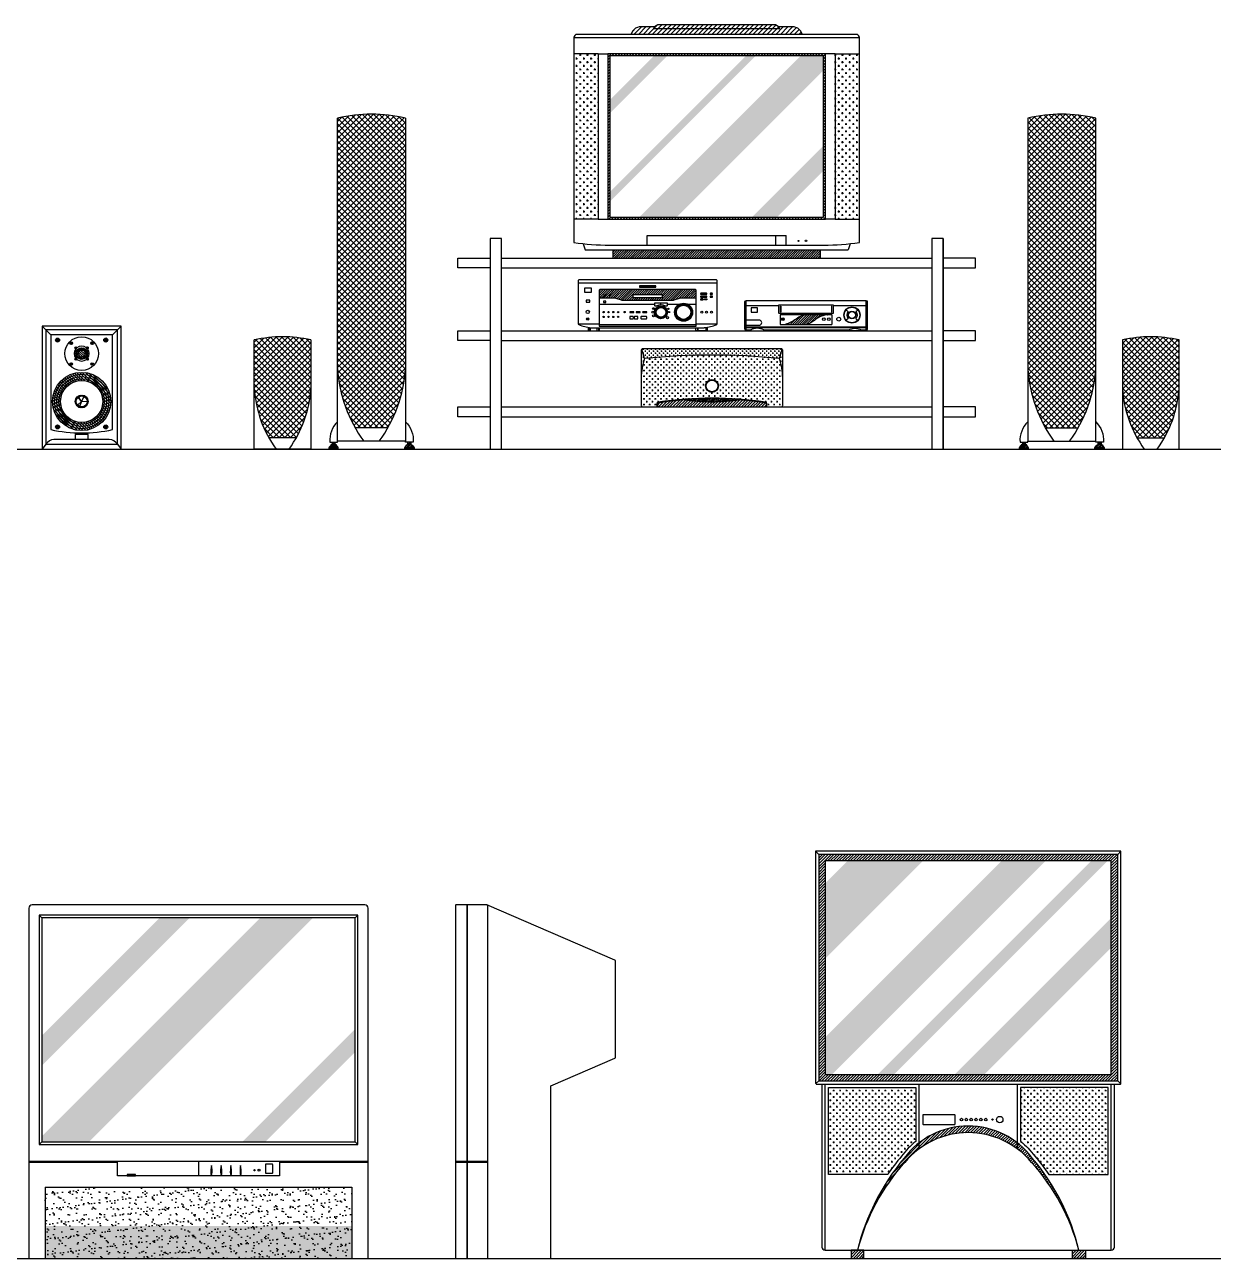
# Model space of a CAD drawing. Header units: inches. Extents: x 11.6 to 54.1, y 10.7 to 35.5.
# Drawn here: x 47.017 to 50.689, y 16.418 to 20.229 of the extents above; entities that cross this region are included whole.
import ezdxf

# ---------------------------------------------------------------- set-up
doc = ezdxf.new("R2010")
doc.units = ezdxf.units.IN
doc.header["$MEASUREMENT"] = 0
for name, color, linetype in [('02', 2, 'Continuous'), ('1', 1, 'Continuous'), ('8', 8, 'Continuous')]:
    doc.layers.add(name, color=color, linetype=linetype)
pattern_1 = [(37.5, (-10.233196, 17.598599), (-0.0005039469, 0.0154145902), [0, -0.01216, 0, -0.0136, 0, -0.013]), (7.5, (-10.233196, 17.598599), (0.014158214, 0.0225771685), [0, -0.00656, 0, -0.01096, 0, -0.0042]), (327.5, (-10.243036, 17.598599), (0.024913135, 4.52724e-05), [0, -0.004, 0, -0.0144, 0, -0.0188]), (317.5, (-10.243036, 17.598599), (0.024049013, 0.0070214045), [0, -0.002, 0, -0.00944, 0, -0.0108])]
pattern_2 = [(45, (-5.386332, 19.5965146), (-0.0044194174, 0.0044194174), [])]
pattern_3 = [(0, (-5.386332, 19.596515), (0.01, 0.01), [0.005, -0.015]), (90, (-5.383832, 19.594015), (-0.01, 0.01), [0.005, -0.015])]
pattern_4 = [(45, (-8.437069, 21.8166017), (-0.001325825215, 0.001325825215), [])]
pattern_5 = [(135, (105.956469, 23.7498102), (0.00265165043, 0.00265165043), [])]
pattern_6 = [(0, (-10.860875, 22.127038), (0.01125, 0.01125), [0.005625, -0.016875]), (90, (-10.858063, 22.124226), (-0.01125, 0.01125), [0.005625, -0.016875])]
pattern_7 = [(45, (-10.860875, 22.127038), (-0.0088388348, 0.0088388348), []), (135, (-10.860875, 22.127038), (-0.0088388348, -0.0088388348), [])]
pattern_8 = [(45, (-10.860875, 22.127038), (-0.0044194174, 0.0044194174), [])]
pattern_9 = [(45, (-10.860875, 22.1270382), (-0.00265165043, 0.00265165043), [])]
pattern_10 = [(45, (-10.860875, 22.127038), (-0.0035355339, 0.0035355339), [])]
pattern_11 = [(45, (-7.1008546, 22.1796253), (-0.00220970869, 0.00220970869), [])]

msp = doc.modelspace()

# ---------------------------------------------------------------- hatches: boundary and pattern name
at = {"layer": '8'}
h = msp.add_hatch(dxfattribs=at)
h.set_pattern_fill('ANSI31,_O', color=256, scale=0.08)
h.set_pattern_definition([(45, (-10.860875, 22.127038), (-0.0070710678, 0.0070710678), [])])
h.paths.add_polyline_path([(48.979, 20.229, 0.277313), (48.9595, 20.2173), (49.3495, 20.2173, 0.277313), (49.33, 20.229)])
h.paths.add_polyline_path([(49.4195, 20.199), (49.4135, 20.2099, 0.228268), (49.3936, 20.222), (49.3461, 20.222, -0.066055), (49.3495, 20.2173), (48.9595, 20.2173, -0.066055), (48.9629, 20.222), (48.9155, 20.222, 0.228268), (48.8956, 20.2099), (48.8895, 20.199)])
h = msp.add_hatch(dxfattribs=at)
h.set_pattern_fill('CROSS,_O', color=256, scale=0.045)
h.set_pattern_definition(pattern_6)
h.paths.add_polyline_path([(48.7885, 20.139), (48.7135, 20.139), (48.7135, 19.628), (48.7885, 19.628)])
h = msp.add_hatch(dxfattribs=at)
h.set_pattern_fill('ANSI31,_O', color=256, scale=0.05)
h.set_pattern_definition(pattern_8)
h.paths.add_polyline_path([(48.8245, 19.634), (49.4845, 19.634), (49.4845, 20.133), (48.8245, 20.133)], flags=16)
h.paths.add_polyline_path([(48.8185, 19.628), (49.4905, 19.628), (49.4905, 20.139), (48.8185, 20.139)])
h = msp.add_hatch(dxfattribs=at)
h.set_pattern_fill('AR-SAND,_O', color=256, scale=0.005)
h.set_pattern_definition([(37.5, (-0.850099, 23.401544), (-0.0003149668, 0.0096341188), [0, -0.0076, 0, -0.0085, 0, -0.008125]), (7.5, (-0.850099, 23.401544), (0.0088488835, 0.0141107303), [0, -0.0041, 0, -0.00685, 0, -0.002625]), (327.5, (-0.856249, 23.401544), (0.0155707093, 2.82953e-05), [0, -0.0025, 0, -0.009, 0, -0.01175]), (317.5, (-0.856249, 23.401544), (0.015030633, 0.004388378), [0, -0.00125, 0, -0.0059, 0, -0.00675])])
h.paths.add_polyline_path([(49.0029, 20.133), (48.9611, 20.133), (48.8245, 19.9965), (48.8245, 19.9547)])
h.paths.add_polyline_path([(49.275, 20.133), (49.2453, 20.133), (48.8245, 19.7122), (48.8245, 19.6825)])
h.paths.add_polyline_path([(49.4845, 20.088), (49.4845, 20.133), (49.4148, 20.133), (48.9158, 19.634), (49.0306, 19.634)])
h.paths.add_polyline_path([(49.4845, 19.8037), (49.4845, 19.8546), (49.2639, 19.634), (49.3148, 19.634)], flags=17)
h.paths.add_polyline_path([(49.4845, 19.7783), (49.4845, 19.8037), (49.3148, 19.634), (49.3403, 19.634)], flags=17)
h = msp.add_hatch(dxfattribs=at)
h.set_pattern_fill('CROSS,_O', color=256, scale=0.045)
h.set_pattern_definition(pattern_6)
h.paths.add_polyline_path([(49.5955, 20.139), (49.5205, 20.139), (49.5205, 19.628), (49.5955, 19.628)])
h = msp.add_hatch(dxfattribs=at)
h.set_pattern_fill('ANSI37,_O', color=256, scale=0.1)
h.set_pattern_definition(pattern_7)
h.paths.add_polyline_path([(47.9832, 19.1664, 0.112092), (48.0373, 18.984), (48.1391, 18.984, 0.112092), (48.1932, 19.1664), (48.1932, 19.9404, 0.114286), (47.9832, 19.9404)])
h = msp.add_hatch(dxfattribs=at)
h.set_pattern_fill('ANSI37,_O', color=256, scale=0.1)
h.set_pattern_definition(pattern_7)
h.paths.add_polyline_path([(50.3259, 19.9404, 0.114286), (50.1159, 19.9404), (50.1159, 19.1664, 0.112092), (50.17, 18.984), (50.2718, 18.984, 0.112092), (50.3259, 19.1664)])
h = msp.add_hatch(dxfattribs=at)
h.set_pattern_fill('ANSI31,_O', color=256, scale=0.04)
h.set_pattern_definition(pattern_10)
h.paths.add_polyline_path([(49.4755, 19.508), (49.4755, 19.533), (48.8335, 19.533), (48.8335, 19.508)])
h = msp.add_hatch(dxfattribs=at)
h.set_pattern_fill('ANSI31,_O', color=256, scale=0.04)
h.set_pattern_definition(pattern_10)
h.paths.add_polyline_path([(49.0195, 19.378, 0.095415), (49.0232, 19.3787), (49.0396, 19.3843, -0.095415), (49.0433, 19.385), (49.0914, 19.385), (49.0914, 19.408, 0.414214), (49.0884, 19.411), (48.7944, 19.411, 0.414214), (48.7914, 19.408), (48.7914, 19.385), (48.8395, 19.385, -0.095415), (48.8432, 19.3843), (48.8596, 19.3787, 0.095415), (48.8633, 19.378)])
h.paths.add_polyline_path([(48.9874, 19.3861), (48.8955, 19.3861), (48.8955, 19.3948), (48.9874, 19.3948)], flags=16)
h.paths.add_polyline_path([(48.8219, 19.3934, -1), (48.8269, 19.3934, -1)], flags=16)
h.paths.add_polyline_path([(48.8069, 19.3934, -1), (48.8119, 19.3934, -1)], flags=16)
h = msp.add_hatch(dxfattribs=at)
h.set_pattern_fill('ANSI31,_O', color=256, scale=0.03)
h.set_pattern_definition(pattern_9)
h.paths.add_polyline_path([(48.92, 19.4193), (48.9628, 19.4193), (48.9628, 19.4215), (48.92, 19.4215)])
h = msp.add_hatch(dxfattribs=at)
h.set_pattern_fill('ANSI31,_O', color=256, scale=0.025)
h.set_pattern_definition(pattern_11)
h.paths.add_polyline_path([(48.7542, 19.3202, 1), (48.7582, 19.3202, 1)])
h = msp.add_hatch(dxfattribs=at)
h.set_pattern_fill('ANSI31,_O', color=256, scale=0.025)
h.set_pattern_definition(pattern_11)
h.paths.add_polyline_path([(49.0097, 19.3414, 1), (49.0057, 19.3414, 1)])
h = msp.add_hatch(dxfattribs=at)
h.set_pattern_fill('ANSI31,_O', color=256, scale=0.04)
h.set_pattern_definition(pattern_10)
h.paths.add_polyline_path([(49.4636, 19.321, -0.146364), (49.5029, 19.333), (49.437, 19.333, 0.1544), (49.3998, 19.3195, -0.095406), (49.3665, 19.303), (49.4328, 19.303, 0.099337)])
h = msp.add_hatch(dxfattribs=at)
h.set_pattern_fill('ANSI31,_O', color=256, scale=0.03)
h.set_pattern_definition(pattern_5)
edge = h.paths.add_edge_path()
edge.add_arc((47.1182, 19.2547), 0.006, 180, 540, ccw=False)
h = msp.add_hatch(dxfattribs=at)
h.set_pattern_fill('ANSI31,_O', color=256, scale=0.015)
h.set_pattern_definition(pattern_4)
edge = h.paths.add_edge_path()
edge.add_arc((47.2248, 19.2451), 0.004, 180, 540, ccw=False)
edge = h.paths.add_edge_path()
edge.add_arc((47.1604, 19.2451), 0.004, 180, 540, ccw=False)
edge = h.paths.add_edge_path()
edge.add_arc((47.1604, 19.1807), 0.004, 180, 540, ccw=False)
h = msp.add_hatch(dxfattribs=at)
h.set_pattern_fill('ANSI31,_O', color=256, scale=0.03)
h.set_pattern_definition(pattern_5)
edge = h.paths.add_edge_path()
edge.add_arc((47.267, 19.2547), 0.006, 180, 540, ccw=False)
h = msp.add_hatch(dxfattribs=at)
h.set_pattern_fill('ANSI37,_O', color=256, scale=0.1)
h.set_pattern_definition(pattern_7)
h.paths.add_polyline_path([(47.7709, 18.953), (47.8558, 18.953, 0.112092), (47.9009, 19.105), (47.9009, 19.255, 0.114286), (47.7259, 19.255), (47.7259, 19.105, 0.112092)])
h = msp.add_hatch(dxfattribs=at)
h.set_pattern_fill('ANSI37,_O', color=256, scale=0.1)
h.set_pattern_definition(pattern_7)
h.paths.add_polyline_path([(50.5832, 19.105), (50.5832, 19.255, 0.114286), (50.4082, 19.255), (50.4082, 19.105, 0.112092), (50.4533, 18.953), (50.5381, 18.953, 0.112092)])
h = msp.add_hatch(dxfattribs=at)
h.set_pattern_fill('ANSI31,_O', color=256, scale=0.015)
h.set_pattern_definition(pattern_4)
edge = h.paths.add_edge_path()
edge.add_arc((47.2102, 19.2305), 0.003, 180, 540, ccw=False)
edge = h.paths.add_edge_path()
edge.add_arc((47.2102, 19.1953), 0.003, 180, 540, ccw=False)
edge = h.paths.add_edge_path()
edge.add_arc((47.175, 19.1953), 0.003, 180, 540, ccw=False)
edge = h.paths.add_edge_path()
edge.add_arc((47.175, 19.2305), 0.003, 180, 540, ccw=False)
h = msp.add_hatch(dxfattribs=at)
h.set_pattern_fill('ANSI31,_O', color=256, scale=0.04)
h.set_pattern_definition([(135, (105.956469, 23.74981), (0.0035355339, 0.0035355339), [])])
edge = h.paths.add_edge_path()
edge.add_arc((47.1926, 19.2129), 0.018, 180, 540, ccw=False)
h = msp.add_hatch(dxfattribs=at)
h.set_pattern_fill('CROSS,_O', color=256, scale=0.025)
h.set_pattern_definition([(0, (-10.860875, 22.127038), (0.00625, 0.00625), [0.003125, -0.009375]), (90, (-10.8593126, 22.125476), (-0.00625, 0.00625), [0.003125, -0.009375])])
h.paths.add_polyline_path([(48.9266, 19.228, 0.198912), (48.923, 19.2266), (48.9316, 19.1974, -0.052785), (49.3486, 19.1974), (49.3571, 19.2266, 0.198912), (49.3536, 19.228)])
h.paths.add_polyline_path([(49.3586, 19.1394), (49.3586, 19.223, 0.198912), (49.3571, 19.2266), (49.3486, 19.1974, -0.083636)])
h.paths.add_polyline_path([(48.9216, 19.1394, -0.083636), (48.9316, 19.1974), (48.923, 19.2266, 0.198912), (48.9216, 19.223)])
h = msp.add_hatch(dxfattribs=at)
h.set_pattern_fill('CROSS,_O', color=256, scale=0.035)
h.set_pattern_definition([(0, (-10.860875, 22.127038), (0.00875, 0.00875), [0.004375, -0.013125]), (90, (-10.858688, 22.124851), (-0.00875, 0.00875), [0.004375, -0.013125])])
h.paths.add_polyline_path([(48.9316, 19.1974, 0.083636), (48.9216, 19.1394), (48.9216, 19.053, 0.414214), (48.9266, 19.048), (48.9701, 19.048), (48.9701, 19.0577, -0.371275), (48.9743, 19.0627, -0.074533), (49.3058, 19.0627, -0.371275), (49.3101, 19.0577), (49.3101, 19.048), (49.3536, 19.048, 0.414214), (49.3586, 19.053), (49.3586, 19.1394, 0.083636), (49.3486, 19.1974, 0.052785)])
h.paths.add_polyline_path([(49.1601, 19.113, -1), (49.1201, 19.113, -1)], flags=16)
h.paths.add_polyline_path([(49.1581, 19.113, -1), (49.1221, 19.113, -1)], flags=0)
h.paths.add_polyline_path([(49.1225, 19.1081), (49.1577, 19.1081), (49.1577, 19.1178), (49.1225, 19.1178)], flags=8)
h = msp.add_hatch(dxfattribs=at)
h.set_pattern_fill('ANSI31,_O', color=256, scale=0.03)
h.set_pattern_definition(pattern_5)
edge = h.paths.add_edge_path()
edge.add_arc((47.2248, 19.1807), 0.004, 180, 540, ccw=False)
h = msp.add_hatch(dxfattribs=at)
h.set_pattern_fill('ANSI31,_O', color=256, scale=0.05)
h.set_pattern_definition([(135, (105.956469, 23.74981), (0.0044194174, 0.0044194174), [])])
edge = h.paths.add_edge_path()
edge.add_arc((47.1926, 19.065), 0.09, 180, 540, ccw=False)
edge = h.paths.add_edge_path(flags=16)
edge.add_arc((47.1926, 19.065), 0.065, 180, 540, ccw=False)
h = msp.add_hatch(dxfattribs=at)
h.set_pattern_fill('ANSI31,_O', color=256, scale=0.03)
h.set_pattern_definition(pattern_5)
edge = h.paths.add_edge_path()
edge.add_arc((47.1926, 19.065), 0.02, 180, 540, ccw=False)
edge = h.paths.add_edge_path(flags=16)
edge.add_arc((47.1926, 19.065), 0.017, 180, 540, ccw=False)
h = msp.add_hatch(dxfattribs=at)
h.set_pattern_fill('ANSI31,_O', color=256, scale=0.03)
h.set_pattern_definition(pattern_9)
h.paths.add_polyline_path([(49.2265, 19.0697, -0.01782), (49.3055, 19.0607, -0.371275), (49.3081, 19.0577), (49.3081, 19.048), (49.3101, 19.048), (49.3101, 19.0577, 0.371275), (49.3058, 19.0627, 0.074533), (48.9743, 19.0627, 0.371275), (48.9701, 19.0577), (48.9701, 19.048), (48.9721, 19.048), (48.9721, 19.0577, -0.371275), (48.9746, 19.0607, -0.01782), (49.0536, 19.0697, 0.07486)])
h = msp.add_hatch(dxfattribs=at)
h.set_pattern_fill('ANSI31,_O', color=256, scale=0.05)
h.set_pattern_definition(pattern_8)
h.paths.add_polyline_path([(49.3081, 19.048), (49.3081, 19.0577, 0.371275), (49.3055, 19.0607, 0.01782), (49.2265, 19.0697, -0.07486), (49.0536, 19.0697, 0.01782), (48.9746, 19.0607, 0.371275), (48.9721, 19.0577), (48.9721, 19.048)])
h = msp.add_hatch(dxfattribs=at)
h.set_pattern_fill('ANSI31,_O', color=256, scale=0.03)
h.set_pattern_definition(pattern_5)
edge = h.paths.add_edge_path()
edge.add_arc((47.1182, 18.9864), 0.006, 180, 540, ccw=False)
h = msp.add_hatch(dxfattribs=at)
h.set_pattern_fill('ANSI31,_O', color=256, scale=0.03)
h.set_pattern_definition(pattern_5)
edge = h.paths.add_edge_path()
edge.add_arc((47.267, 18.9864), 0.006, 180, 540, ccw=False)
h = msp.add_hatch(dxfattribs=at)
h.set_pattern_fill('ANSI31,_O', color=256, scale=0.03)
h.set_pattern_definition(pattern_9)
h.paths.add_polyline_path([(47.9856, 18.9216, 0.105499), (47.976, 18.9336), (47.976, 18.9396), (47.9664, 18.9396), (47.9664, 18.9336, 0.105499), (47.9568, 18.9216)])
h.paths.add_polyline_path([(47.9856, 18.918), (47.9856, 18.9216), (47.9568, 18.9216), (47.9568, 18.918)])
h = msp.add_hatch(dxfattribs=at)
h.set_pattern_fill('ANSI31,_O', color=256, scale=0.03)
h.set_pattern_definition(pattern_9)
h.paths.add_polyline_path([(48.2196, 18.9216, 0.105499), (48.21, 18.9336), (48.21, 18.9396), (48.2004, 18.9396), (48.2004, 18.9336, 0.105499), (48.1908, 18.9216)])
h.paths.add_polyline_path([(48.1908, 18.9216), (48.1908, 18.918), (48.2196, 18.918), (48.2196, 18.9216)])
h = msp.add_hatch(dxfattribs=at)
h.set_pattern_fill('ANSI31,_O', color=256, scale=0.03)
h.set_pattern_definition(pattern_9)
h.paths.add_polyline_path([(50.1183, 18.9216, 0.105499), (50.1087, 18.9336), (50.1087, 18.9396), (50.0991, 18.9396), (50.0991, 18.9336, 0.105499), (50.0895, 18.9216)])
h.paths.add_polyline_path([(50.0895, 18.9216), (50.0895, 18.918), (50.1183, 18.918), (50.1183, 18.9216)])
h = msp.add_hatch(dxfattribs=at)
h.set_pattern_fill('ANSI31,_O', color=256, scale=0.03)
h.set_pattern_definition(pattern_9)
h.paths.add_polyline_path([(50.3523, 18.9216, 0.105499), (50.3427, 18.9336), (50.3427, 18.9396), (50.3331, 18.9396), (50.3331, 18.9336, 0.105499), (50.3235, 18.9216)])
h.paths.add_polyline_path([(50.3523, 18.918), (50.3523, 18.9216), (50.3235, 18.9216), (50.3235, 18.918)])
h = msp.add_hatch(dxfattribs=at)
h.set_pattern_fill('ANSI31,_O', color=256, scale=0.05)
h.set_pattern_definition(pattern_2)
h.paths.add_polyline_path([(49.4698, 16.966), (50.3938, 16.966), (50.3938, 17.666), (49.4698, 17.666)])
h.paths.add_polyline_path([(49.4898, 16.986), (50.3738, 16.986), (50.3738, 17.646), (49.4898, 17.646)], flags=16)
h = msp.add_hatch(dxfattribs=at)
h.set_pattern_fill('AR-SAND,_O', color=256, scale=0.008)
h.set_pattern_definition([(37.5, (-5.386332, 19.596515), (-0.000503947, 0.0154145902), [0, -0.01216, 0, -0.0136, 0, -0.013]), (7.5, (-5.386332, 19.596515), (0.014158214, 0.0225771685), [0, -0.00656, 0, -0.01096, 0, -0.0042]), (327.5, (-5.396172, 19.596515), (0.024913135, 4.52724e-05), [0, -0.004, 0, -0.0144, 0, -0.0188]), (317.5, (-5.396172, 19.596515), (0.024049013, 0.0070214045), [0, -0.002, 0, -0.00944, 0, -0.0108])])
h.paths.add_polyline_path([(49.7918, 17.646), (49.5598, 17.646), (49.4898, 17.576), (49.4898, 17.344)])
h.paths.add_polyline_path([(50.1708, 17.646), (50.0351, 17.646), (49.4898, 17.1006), (49.4898, 16.986), (49.5108, 16.986)])
h.paths.add_polyline_path([(50.3631, 17.646), (50.3122, 17.646), (49.6522, 16.986), (49.7031, 16.986)])
h.paths.add_polyline_path([(50.3738, 17.3776), (50.3738, 17.47), (49.8898, 16.986), (49.9821, 16.986)])
h = msp.add_hatch(dxfattribs=at)
h.set_pattern_fill('AR-SAND,_O', color=256, scale=0.008)
h.set_pattern_definition(pattern_1)
h.paths.add_polyline_path([(47.5267, 17.47), (47.4335, 17.47), (47.0698, 17.1063), (47.0698, 17.0131)], flags=17)
h.paths.add_polyline_path([(47.9073, 17.47), (47.7446, 17.47), (47.0698, 16.7951), (47.0698, 16.778), (47.2153, 16.778)])
h.paths.add_polyline_path([(48.0378, 17.056), (48.0378, 17.1267), (47.689, 16.778), (47.7598, 16.778)])
h = msp.add_hatch(dxfattribs=at)
h.set_pattern_fill('CROSS,_O', color=256, scale=0.04)
h.set_pattern_definition(pattern_3)
h.paths.add_polyline_path([(49.7258, 16.7338, -0.061766), (49.7698, 16.7794), (49.7698, 16.946), (49.4998, 16.946), (49.4998, 16.6769), (49.683, 16.6769, -0.024802)])
h = msp.add_hatch(dxfattribs=at)
h.set_pattern_fill('CROSS,_O', color=256, scale=0.04)
h.set_pattern_definition(pattern_3)
h.paths.add_polyline_path([(50.1377, 16.7338, -0.024802), (50.1805, 16.6769), (50.3638, 16.6769), (50.3638, 16.946), (50.0938, 16.946), (50.0938, 16.7794, -0.061766)])
h = msp.add_hatch(dxfattribs=at)
h.set_pattern_fill('ANSI31,_O', color=256, scale=0.05)
h.set_pattern_definition(pattern_2)
h.paths.add_polyline_path([(50.0838, 16.7561), (50.0838, 16.7746, 0.343434), (49.7798, 16.7746), (49.7798, 16.7561, -0.330634)])
h.paths.add_polyline_path([(50.0838, 16.7746), (50.0838, 16.7561, -0.05956), (50.1277, 16.7145, -0.12005), (50.2738, 16.443, 0.118332), (50.1299, 16.7276, 0.066826)])
h.paths.add_polyline_path([(49.7337, 16.7276, 0.114032), (49.5898, 16.443, -0.119954), (49.7358, 16.7145, -0.05956), (49.7798, 16.7561), (49.7798, 16.7746, 0.066828)])
h = msp.add_hatch(dxfattribs=at)
h.set_pattern_fill('AR-SAND,_O', color=256, scale=0.018)
h.set_pattern_definition([(37.5, (-10.233196, 17.5986), (-0.00113388, 0.034682828), [0, -0.02736, 0, -0.0306, 0, -0.02925]), (7.5, (-10.233196, 17.5986), (0.03185598, 0.05079863), [0, -0.01476, 0, -0.02466, 0, -0.00945]), (327.5, (-10.255336, 17.5986), (0.056054554, 0.000101863), [0, -0.009, 0, -0.0324, 0, -0.0423]), (317.5, (-10.255336, 17.5986), (0.05411028, 0.01579816), [0, -0.0045, 0, -0.02124, 0, -0.0243])])
h.paths.add_polyline_path([(47.0798, 16.638), (47.0798, 16.418), (48.0278, 16.418), (48.0278, 16.638)])
h = msp.add_hatch(dxfattribs=at)
h.set_pattern_fill('AR-SAND,_O', color=256, scale=0.012)
h.set_pattern_definition([(37.5, (-10.233196, 17.598599), (-0.00075592, 0.023121885), [0, -0.01824, 0, -0.0204, 0, -0.0195]), (7.5, (-10.233196, 17.5986), (0.02123732, 0.033865753), [0, -0.00984, 0, -0.01644, 0, -0.0063]), (327.5, (-10.247956, 17.598599), (0.037369702, 6.79086e-05), [0, -0.006, 0, -0.0216, 0, -0.0282]), (317.5, (-10.247956, 17.5986), (0.03607352, 0.010532107), [0, -0.003, 0, -0.01416, 0, -0.0162])])
h.paths.add_polyline_path([(48.0278, 16.5176), (47.0798, 16.5176), (47.0798, 16.4679), (48.0278, 16.4679)])
h.paths.add_polyline_path([(48.0278, 16.4679), (47.0798, 16.4679), (47.0798, 16.4372), (48.0278, 16.4372)])
h.paths.add_polyline_path([(48.0278, 16.4372), (47.0798, 16.4372), (47.0798, 16.418), (48.0278, 16.418)])
h = msp.add_hatch(dxfattribs=at)
h.set_pattern_fill('AR-SAND,_O', color=256, scale=0.008)
h.set_pattern_definition(pattern_1)
h.paths.add_polyline_path([(48.0278, 16.4679), (47.0798, 16.4679), (47.0798, 16.4372), (48.0278, 16.4372)])
h.paths.add_polyline_path([(48.0278, 16.4372), (47.0798, 16.4372), (47.0798, 16.418), (48.0278, 16.418)])
h = msp.add_hatch(dxfattribs=at)
h.set_pattern_fill('AR-SAND,_O', color=256, scale=0.005)
h.set_pattern_definition([(37.5, (-10.233196, 17.598599), (-0.0003149668, 0.0096341188), [0, -0.0076, 0, -0.0085, 0, -0.008125]), (7.5, (-10.233196, 17.598599), (0.0088488835, 0.0141107303), [0, -0.0041, 0, -0.00685, 0, -0.002625]), (327.5, (-10.239346, 17.598599), (0.0155707093, 2.82953e-05), [0, -0.0025, 0, -0.009, 0, -0.01175]), (317.5, (-10.239346, 17.598599), (0.015030633, 0.0043883778), [0, -0.00125, 0, -0.0059, 0, -0.00675])])
h.paths.add_polyline_path([(48.0278, 16.4372), (47.0798, 16.4372), (47.0798, 16.418), (48.0278, 16.418)])
h = msp.add_hatch(dxfattribs=at)
h.set_pattern_fill('ANSI31,_O', color=256, scale=0.05)
h.set_pattern_definition(pattern_2)
h.paths.add_polyline_path([(49.5698, 16.443), (49.5698, 16.418), (49.6098, 16.418), (49.6098, 16.443)])
h = msp.add_hatch(dxfattribs=at)
h.set_pattern_fill('ANSI31,_O', color=256, scale=0.05)
h.set_pattern_definition(pattern_2)
h.paths.add_polyline_path([(50.2937, 16.443), (50.2537, 16.443), (50.2537, 16.418), (50.2937, 16.418)])

# ---------------------------------------------------------------- linework, layer by layer
at = {"layer": '02'}
for p, q in [((48.7135, 20.189), (49.5955, 20.189)), ((48.7885, 20.139), (48.7135, 20.139)), ((48.7885, 20.139), (48.7885, 19.628)), ((48.7885, 20.139), (48.8185, 20.139)), ((49.5205, 20.139), (49.4905, 20.139)), ((49.5205, 20.139), (49.5955, 20.139)), ((49.5205, 20.139), (49.5205, 19.628)), ((47.9832, 18.942), (47.9832, 19.9404)), ((48.1932, 19.9404), (48.1932, 18.942)), ((50.1159, 19.9404), (50.1159, 18.942)), ((50.3259, 18.942), (50.3259, 19.9404)), ((48.7885, 19.628), (48.7135, 19.628)), ((48.7885, 19.628), (48.8185, 19.628)), ((49.5205, 19.628), (49.4905, 19.628)), ((49.5205, 19.628), (49.5955, 19.628)), ((48.742, 19.5525), (48.7485, 19.533)), ((48.9395, 19.578), (49.3695, 19.578)), ((48.9395, 19.548), (48.9395, 19.578)), ((49.3375, 19.548), (49.3375, 19.578)), ((49.3695, 19.548), (49.3695, 19.578)), ((49.567, 19.5525), (49.5605, 19.533)), ((49.8545, 19.568), (49.8545, 18.918)), ((48.7485, 19.533), (49.5605, 19.533)), ((48.8335, 19.533), (48.8335, 19.508)), ((49.4755, 19.508), (49.4755, 19.533)), ((48.4895, 19.508), (49.8195, 19.508)), ((48.4895, 19.478), (49.8195, 19.478)), ((48.8335, 19.508), (49.4755, 19.508)), ((49.1564, 19.431), (48.7264, 19.431)), ((49.1147, 19.3991), (49.1147, 19.396)), ((48.7914, 19.366), (48.9635, 19.366)), ((48.9825, 19.3636), (48.9825, 19.3698)), ((49.0015, 19.366), (49.0405, 19.366)), ((49.0641, 19.366), (49.0914, 19.366)), ((49.1147, 19.3904), (49.1147, 19.3873)), ((49.245, 19.361), (49.346, 19.361)), ((49.516, 19.361), (49.617, 19.361)), ((47.0821, 19.286), (47.0701, 19.298)), ((47.0971, 19.271), (47.0821, 19.286)), ((47.2881, 19.271), (47.3031, 19.286)), ((47.3031, 19.286), (47.3151, 19.298)), ((48.7264, 19.305), (48.7914, 19.305)), ((48.7622, 19.2935), (48.7622, 19.283)), ((48.7641, 19.2933), (48.7641, 19.283)), ((48.7844, 19.293), (48.7844, 19.283)), ((48.7896, 19.293), (48.7896, 19.283)), ((48.7914, 19.303), (49.0914, 19.303)), ((49.0914, 19.305), (49.1564, 19.305)), ((49.0953, 19.293), (49.0953, 19.283)), ((49.0966, 19.293), (49.0966, 19.283)), ((49.1208, 19.2935), (49.1208, 19.283)), ((49.1227, 19.2937), (49.1227, 19.283)), ((49.245, 19.296), (49.617, 19.296)), ((49.245, 19.294), (49.617, 19.294)), ((47.7259, 18.918), (47.7259, 19.255)), ((47.9009, 19.255), (47.9009, 18.918)), ((48.4895, 19.283), (49.8195, 19.283)), ((48.4895, 19.253), (49.8195, 19.253)), ((50.4082, 19.255), (50.4082, 18.918)), ((50.5832, 18.918), (50.5832, 19.255)), ((48.9316, 19.1974), (48.923, 19.2266)), ((49.3486, 19.1974), (49.3571, 19.2266)), ((47.1926, 19.065), (47.18, 19.0536)), ((47.1926, 19.065), (47.1808, 19.0773)), ((47.1926, 19.065), (47.1831, 19.0791)), ((47.1926, 19.065), (47.1861, 19.0493)), ((47.1926, 19.065), (47.2008, 19.0799)), ((47.1926, 19.065), (47.2096, 19.066)), ((48.4895, 19.048), (49.8195, 19.048)), ((48.4895, 19.018), (49.8195, 19.018)), ((48.1391, 18.984), (48.0373, 18.984)), ((50.17, 18.984), (50.2718, 18.984)), ((47.8558, 18.953), (47.7709, 18.953)), ((48.1932, 18.942), (47.9832, 18.942)), ((50.1159, 18.942), (50.3259, 18.942)), ((50.4533, 18.953), (50.5381, 18.953)), ((47.0821, 18.933), (47.0701, 18.918)), ((47.3031, 18.933), (47.3151, 18.918)), ((47.9009, 18.918), (47.7259, 18.918)), ((47.9568, 18.9216), (47.9856, 18.9216)), ((47.976, 18.9336), (47.9664, 18.9336)), ((48.2196, 18.9216), (48.1908, 18.9216)), ((48.21, 18.9336), (48.2004, 18.9336)), ((50.0895, 18.9216), (50.1183, 18.9216)), ((50.0991, 18.9336), (50.1087, 18.9336)), ((50.3523, 18.9216), (50.3235, 18.9216)), ((50.3331, 18.9336), (50.3427, 18.9336)), ((50.4082, 18.918), (50.5832, 18.918)), ((49.4698, 17.666), (49.4603, 17.6754)), ((50.3938, 17.666), (50.4032, 17.6754)), ((48.3822, 17.51), (48.3822, 16.418)), ((48.3842, 17.51), (48.3842, 16.418)), ((47.0698, 17.47), (47.0618, 17.478)), ((48.0378, 17.47), (48.0458, 17.478)), ((49.4698, 16.966), (49.4603, 16.9566)), ((50.3938, 16.966), (50.4032, 16.9566)), ((49.4898, 16.443), (49.4898, 16.956)), ((49.7798, 16.7561), (49.7798, 16.956)), ((50.0838, 16.7561), (50.0838, 16.956)), ((50.3738, 16.443), (50.3738, 16.956)), ((47.0698, 16.778), (47.0618, 16.77)), ((48.0378, 16.778), (48.0458, 16.77)), ((47.0298, 16.718), (48.0778, 16.718)), ((47.0298, 16.715), (47.3038, 16.715)), ((47.5538, 16.718), (47.5538, 16.673)), ((47.8038, 16.715), (48.0778, 16.715)), ((48.3472, 16.718), (48.3822, 16.718)), ((48.3472, 16.715), (48.3822, 16.715)), ((48.3842, 16.718), (48.4472, 16.718)), ((48.3842, 16.715), (48.4472, 16.715)), ((47.0798, 16.638), (48.0278, 16.638)), ((47.0798, 16.638), (47.0798, 16.418)), ((48.0278, 16.638), (48.0278, 16.418)), ((47.0298, 16.418), (48.0778, 16.418))]:
    msp.add_line(p, q, dxfattribs=at)
for points in [[(48.7135, 19.556, 0.034884), (48.8235, 19.548), (49.4855, 19.548, 0.034884), (49.5955, 19.556), (49.5955, 20.189, 0.414214), (49.5855, 20.199), (48.7235, 20.199, 0.414214), (48.7135, 20.189)], [(49.3495, 20.2173, 0.27768), (49.33, 20.229), (48.979, 20.229, 0.27768), (48.9595, 20.2173)], [(48.7473, 19.4025), (48.7672, 19.4025, 0.414214), (48.7682, 19.4035), (48.7682, 19.4141, 0.414214), (48.7672, 19.4151), (48.7473, 19.4151, 0.414214), (48.7463, 19.4141), (48.7463, 19.4035, 0.414214)], [(48.7914, 19.408), (48.7914, 19.298), (49.0914, 19.298), (49.0914, 19.408, 0.414214), (49.0884, 19.411), (48.7944, 19.411, 0.414214)], [(49.1059, 19.396), (49.1234, 19.396, 0.414214), (49.1244, 19.397), (49.1244, 19.3981, 0.414214), (49.1234, 19.3991), (49.1059, 19.3991, 0.414214), (49.1049, 19.3981), (49.1049, 19.397, 0.414214)], [(49.1357, 19.396), (49.1407, 19.396, 0.414214), (49.1417, 19.397), (49.1417, 19.3981, 0.414214), (49.1407, 19.3991), (49.1357, 19.3991, 0.414214), (49.1347, 19.3981), (49.1347, 19.397, 0.414214)], [(48.7526, 19.3715), (48.7621, 19.3715, 0.414214), (48.7631, 19.3725), (48.7631, 19.3771, 0.414214), (48.7621, 19.3781), (48.7526, 19.3781, 0.414214), (48.7516, 19.3771), (48.7516, 19.3725, 0.414214)], [(48.8056, 19.3707), (48.8114, 19.3707, 0.414214), (48.8124, 19.3717), (48.8124, 19.3736, 0.414214), (48.8114, 19.3746), (48.8056, 19.3746, 0.414214), (48.8046, 19.3736), (48.8046, 19.3717, 0.414214)], [(48.9645, 19.3597, -0.414214), (48.9635, 19.3607), (48.9635, 19.3688, -0.414214), (48.9645, 19.3698), (49.0005, 19.3698, -0.414214), (49.0015, 19.3688), (49.0015, 19.3607, -0.414214), (49.0005, 19.3597), (48.9959, 19.3597, -0.142157), (48.9948, 19.3601, 0.290178), (48.9702, 19.3601, -0.142157), (48.9691, 19.3597)], [(49.1059, 19.3873), (49.1234, 19.3873, 0.414214), (49.1244, 19.3883), (49.1244, 19.3894, 0.414214), (49.1234, 19.3904), (49.1059, 19.3904, 0.414214), (49.1049, 19.3894), (49.1049, 19.3883, 0.414214)], [(49.1059, 19.3786), (49.1116, 19.3786, 0.414214), (49.1126, 19.3796), (49.1126, 19.3807, 0.414214), (49.1116, 19.3817), (49.1059, 19.3817, 0.414214), (49.1049, 19.3807), (49.1049, 19.3796, 0.414214)], [(49.1234, 19.3786), (49.1177, 19.3786, -0.414214), (49.1167, 19.3796), (49.1167, 19.3807, -0.414214), (49.1177, 19.3817), (49.1234, 19.3817, -0.414214), (49.1244, 19.3807), (49.1244, 19.3796, -0.414214)], [(49.1357, 19.3873), (49.1407, 19.3873, 0.414214), (49.1417, 19.3883), (49.1417, 19.3894, 0.414214), (49.1407, 19.3904), (49.1357, 19.3904, 0.414214), (49.1347, 19.3894), (49.1347, 19.3883, 0.414214)], [(49.347, 19.338), (49.515, 19.338, 0.414214), (49.516, 19.339), (49.516, 19.362, 0.414214), (49.515, 19.363), (49.347, 19.363, 0.414214), (49.346, 19.362), (49.346, 19.339, 0.414214)], [(49.3519, 19.3595, -0.893923), (49.3529, 19.3595), (49.3529, 19.3415, -0.893923), (49.3519, 19.3415)], [(49.5101, 19.3595, 0.893923), (49.5091, 19.3595), (49.5091, 19.3415, 0.893923), (49.5101, 19.3415)], [(48.8869, 19.3394), (48.8976, 19.3394, 0.414214), (48.8986, 19.3404), (48.8986, 19.3414, 0.414214), (48.8976, 19.3424), (48.8869, 19.3424, 0.414214), (48.8859, 19.3414), (48.8859, 19.3404, 0.414214)], [(48.887, 19.3206), (48.8964, 19.3206, 0.414214), (48.8974, 19.3216), (48.8974, 19.3261, 0.414214), (48.8964, 19.3271), (48.887, 19.3271, 0.414214), (48.886, 19.3261), (48.886, 19.3216, 0.414214)], [(48.901, 19.3206), (48.9105, 19.3206, 0.414214), (48.9115, 19.3216), (48.9115, 19.3261, 0.414214), (48.9105, 19.3271), (48.901, 19.3271, 0.414214), (48.9, 19.3261), (48.9, 19.3216, 0.414214)], [(48.9069, 19.3394), (48.9176, 19.3394, 0.414214), (48.9186, 19.3404), (48.9186, 19.3414, 0.414214), (48.9176, 19.3424), (48.9069, 19.3424, 0.414214), (48.9059, 19.3414), (48.9059, 19.3404, 0.414214)], [(48.9213, 19.3206), (48.9376, 19.3206, 0.414214), (48.9386, 19.3216), (48.9386, 19.3261, 0.414214), (48.9376, 19.3271), (48.9213, 19.3271, 0.414214), (48.9203, 19.3261), (48.9203, 19.3216, 0.414214)], [(48.9269, 19.3394), (48.9376, 19.3394, 0.414214), (48.9386, 19.3404), (48.9386, 19.3414, 0.414214), (48.9376, 19.3424), (48.9269, 19.3424, 0.414214), (48.9259, 19.3414), (48.9259, 19.3404, 0.414214)], [(49.2621, 19.3408), (49.28, 19.3408, 0.414214), (49.281, 19.3418), (49.281, 19.353, 0.414214), (49.28, 19.354), (49.2621, 19.354, 0.414214), (49.2611, 19.353), (49.2611, 19.3418, 0.414214)], [(49.352, 19.303), (49.51, 19.303, 0.414214), (49.511, 19.304), (49.511, 19.332, 0.414214), (49.51, 19.333), (49.352, 19.333, 0.414214), (49.351, 19.332), (49.351, 19.304, 0.414214)], [(49.3, 19.283), (49.3, 19.286, 0.25), (49.26, 19.286), (49.26, 19.283)], [(49.562, 19.283), (49.562, 19.286, -0.25), (49.602, 19.286), (49.602, 19.283)], [(47.2881, 18.978), (47.2881, 19.271), (47.0971, 19.271), (47.0971, 18.978, 0.104712)], [(48.9216, 19.053, 0.414214), (48.9266, 19.048), (49.3536, 19.048, 0.414214), (49.3586, 19.053), (49.3586, 19.223, 0.414214), (49.3536, 19.228), (48.9266, 19.228, 0.414214), (48.9216, 19.223)], [(49.4998, 16.6769), (49.4998, 16.946), (49.7698, 16.946), (49.7698, 16.7794, 0.061766), (49.7258, 16.7338, 0.024802), (49.683, 16.6769)], [(50.3638, 16.6769), (50.3638, 16.946), (50.0938, 16.946), (50.0938, 16.7794, -0.061766), (50.1377, 16.7338, -0.024802), (50.1805, 16.6769)], [(49.7934, 16.8316), (49.8894, 16.8316, 0.414214), (49.8914, 16.8336), (49.8914, 16.8596, 0.414214), (49.8894, 16.8616), (49.7934, 16.8616, 0.414214), (49.7914, 16.8596), (49.7914, 16.8336, 0.414214)], [(47.5953, 16.678, 0.071847), (47.5938, 16.705, 0.071847), (47.5922, 16.678, 0.779366)], [(47.6253, 16.678, 0.071847), (47.6238, 16.705, 0.071847), (47.6222, 16.678, 0.779366)], [(47.6553, 16.678, 0.071847), (47.6538, 16.705, 0.071847), (47.6522, 16.678, 0.779366)], [(47.6853, 16.678, 0.071847), (47.6838, 16.705, 0.071847), (47.6822, 16.678, 0.779366)], [(47.7618, 16.6808), (47.7818, 16.6808, 0.414214), (47.7828, 16.6818), (47.7828, 16.7077, 0.414214), (47.7818, 16.7087), (47.7618, 16.7087, 0.414214), (47.7608, 16.7077), (47.7608, 16.6818, 0.414214)]]:
    msp.add_lwpolyline(points, format="xyb", close=True, dxfattribs=at)
for points in [[(48.9633, 20.222), (48.9155, 20.222, 0.228268), (48.8956, 20.2099), (48.8895, 20.199)], [(49.4195, 20.199), (49.4135, 20.2099, 0.228268), (49.3936, 20.222), (49.3457, 20.222)], [(49.1546, 19.3023, 0.30526), (49.1564, 19.305), (49.1564, 19.438, 0.414214), (49.1534, 19.441), (48.7294, 19.441, 0.414214), (48.7264, 19.438), (48.7264, 19.305, 0.30526), (48.7283, 19.3023)], [(48.7914, 19.385), (48.8395, 19.385, -0.095415), (48.8432, 19.3843), (48.8596, 19.3787, 0.095415), (48.8633, 19.378), (49.0195, 19.378, 0.095415), (49.0232, 19.3787), (49.0396, 19.3843, -0.095415), (49.0433, 19.385), (49.0914, 19.385)], [(49.245, 19.375), (49.243, 19.375, 0.414214), (49.241, 19.373), (49.241, 19.289, 0.414214), (49.243, 19.287), (49.245, 19.287)], [(49.602, 19.286), (49.616, 19.286, 0.414214), (49.617, 19.287), (49.617, 19.375, 0.414214), (49.616, 19.376), (49.246, 19.376, 0.414214), (49.245, 19.375), (49.245, 19.287, 0.414214), (49.246, 19.286), (49.26, 19.286)], [(49.617, 19.287), (49.619, 19.287, 0.414214), (49.621, 19.289), (49.621, 19.373, 0.414214), (49.619, 19.375), (49.617, 19.375)], [(49.437, 19.333, 0.1544), (49.3998, 19.3195, -0.095406), (49.3665, 19.303, -0.097164)], [(49.5037, 19.333, 0.149294), (49.4636, 19.321, -0.099337), (49.4328, 19.303, -0.097164)], [(49.5548, 19.3481), (49.56, 19.3434, -0.397078), (49.5601, 19.342, 0.348408), (49.5601, 19.3222, -0.397078), (49.56, 19.3208), (49.5548, 19.3161)], [(49.5906, 19.3481), (49.5853, 19.3434, 0.397078), (49.5852, 19.342, -0.348408), (49.5852, 19.3222, 0.397078), (49.5853, 19.3208), (49.5906, 19.3161)], [(48.7283, 19.3023, 0.07431), (48.7664, 19.293), (49.1164, 19.293)], [(48.758, 19.294), (48.758, 19.285, 0.414214), (48.76, 19.283), (48.791, 19.283, 0.414214), (48.793, 19.285), (48.793, 19.293)], [(49.1248, 19.294), (49.1248, 19.285, -0.414214), (49.1228, 19.283), (49.0918, 19.283, -0.414214), (49.0898, 19.285), (49.0898, 19.293)], [(49.245, 19.301), (49.2883, 19.301, 0.730197), (49.2883, 19.316), (49.245, 19.316)], [(49.3586, 19.138, 0.085653), (49.3486, 19.1974, 0.052785), (48.9316, 19.1974, 0.085653), (48.9216, 19.138)], [(49.3101, 19.048), (49.3101, 19.0577, 0.371275), (49.3058, 19.0627, 0.074533), (48.9743, 19.0627, 0.371275), (48.9701, 19.0577), (48.9701, 19.048)], [(49.3081, 19.048), (49.3081, 19.0577, 0.371275), (49.3055, 19.0607, 0.01782), (49.2265, 19.0697, -0.07486), (49.0536, 19.0697, 0.01782), (48.9746, 19.0607, 0.371275), (48.9721, 19.0577), (48.9721, 19.048)], [(47.9832, 19.002, 0.218853), (47.9592, 18.9396), (47.9832, 18.9396), (47.9832, 18.942)], [(48.1932, 19.002, -0.218853), (48.2172, 18.9396), (48.1932, 18.9396), (48.1932, 18.942)], [(50.1159, 19.002, 0.218853), (50.0919, 18.9396), (50.1159, 18.9396), (50.1159, 18.942)], [(50.3259, 19.002, -0.218853), (50.3499, 18.9396), (50.3259, 18.9396), (50.3259, 18.942)], [(47.3031, 18.933, 0.192967), (47.2781, 18.948), (47.1071, 18.948, 0.192967), (47.0821, 18.933)], [(47.9664, 18.9396), (47.9664, 18.9336, 0.105499), (47.9568, 18.9216), (47.9568, 18.918), (47.9856, 18.918), (47.9856, 18.9216, 0.105499), (47.976, 18.9336), (47.976, 18.9396)], [(48.21, 18.9396), (48.21, 18.9336, -0.105499), (48.2196, 18.9216), (48.2196, 18.918), (48.1908, 18.918), (48.1908, 18.9216, -0.105499), (48.2004, 18.9336), (48.2004, 18.9396)], [(50.0991, 18.9396), (50.0991, 18.9336, 0.105499), (50.0895, 18.9216), (50.0895, 18.918), (50.1183, 18.918), (50.1183, 18.9216, 0.105499), (50.1087, 18.9336), (50.1087, 18.9396)], [(50.3427, 18.9396), (50.3427, 18.9336, -0.105499), (50.3523, 18.9216), (50.3523, 18.918), (50.3235, 18.918), (50.3235, 18.9216, -0.105499), (50.3331, 18.9336), (50.3331, 18.9396)], [(49.4618, 16.956), (50.4018, 16.956, 0.414214), (50.4038, 16.958), (50.4038, 17.674, 0.414214), (50.4018, 17.676), (49.4618, 17.676, 0.414214), (49.4598, 17.674), (49.4598, 16.958)], [(48.0778, 16.418), (48.0778, 17.5, 0.414214), (48.0678, 17.51), (47.0398, 17.51, 0.414214), (47.0298, 17.5), (47.0298, 16.418)], [(48.3472, 16.418), (48.6422, 16.418), (48.6422, 16.9512), (48.8404, 17.0365, 0.299604), (48.8422, 17.0393), (48.8422, 17.3368, 0.299604), (48.8404, 17.3395), (48.4442, 17.51)], [(48.4472, 16.418), (48.4472, 17.507, 0.414214), (48.4442, 17.51), (48.3502, 17.51, 0.414214), (48.3472, 17.507), (48.3472, 16.418)], [(49.4798, 16.956), (49.4798, 16.453, 0.414214), (49.4898, 16.443), (50.3738, 16.443, 0.414214), (50.3838, 16.453), (50.3838, 16.956)], [(50.2738, 16.443, 0.118332), (50.1299, 16.7276, 0.500777), (49.7337, 16.7276, 0.114032), (49.5898, 16.443, 0.119812)], [(50.2738, 16.443, 0.12005), (50.1277, 16.7145, 0.468704), (49.7358, 16.7145, 0.119954), (49.5898, 16.443)]]:
    msp.add_lwpolyline(points, format="xyb", dxfattribs=at)
for points in [[(48.8185, 19.628), (49.4905, 19.628), (49.4905, 20.139), (48.8185, 20.139)], [(48.8245, 19.634), (49.4845, 19.634), (49.4845, 20.133), (48.8245, 20.133)], [(48.4545, 18.918), (48.4895, 18.918), (48.4895, 19.568), (48.4545, 19.568)], [(49.8195, 18.918), (49.8545, 18.918), (49.8545, 19.568), (49.8195, 19.568)], [(48.916, 19.4183), (48.9668, 19.4183), (48.9668, 19.4225), (48.916, 19.4225)], [(48.92, 19.4193), (48.9628, 19.4193), (48.9628, 19.4215), (48.92, 19.4215)], [(48.8955, 19.3861), (48.9874, 19.3861), (48.9874, 19.3948), (48.8955, 19.3948)], [(47.0701, 18.918), (47.3151, 18.918), (47.3151, 19.298), (47.0701, 19.298)], [(47.0821, 18.933), (47.3031, 18.933), (47.3031, 19.286), (47.0821, 19.286)], [(49.4698, 16.966), (50.3938, 16.966), (50.3938, 17.666), (49.4698, 17.666)], [(49.4898, 16.986), (50.3738, 16.986), (50.3738, 17.646), (49.4898, 17.646)], [(47.0618, 17.478), (47.0618, 16.77), (48.0458, 16.77), (48.0458, 17.478)], [(47.0698, 17.47), (47.0698, 16.778), (48.0378, 16.778), (48.0378, 17.47)], [(47.3038, 16.718), (47.8038, 16.718), (47.8038, 16.673), (47.3038, 16.673)], [(47.3333, 16.673), (47.3587, 16.673), (47.3587, 16.6766), (47.3333, 16.6766)], [(49.5698, 16.418), (49.6098, 16.418), (49.6098, 16.443), (49.5698, 16.443)], [(50.2937, 16.418), (50.2537, 16.418), (50.2537, 16.443), (50.2937, 16.443)]]:
    msp.add_lwpolyline(points, close=True, dxfattribs=at)
for points in [[(48.4545, 19.478), (48.3545, 19.478), (48.3545, 19.508), (48.4545, 19.508)], [(49.8545, 19.478), (49.9545, 19.478), (49.9545, 19.508), (49.8545, 19.508)], [(49.3, 19.286), (49.562, 19.286)], [(48.4545, 19.253), (48.3545, 19.253), (48.3545, 19.283), (48.4545, 19.283)], [(49.8545, 19.253), (49.9545, 19.253), (49.9545, 19.283), (49.8545, 19.283)], [(48.4545, 19.018), (48.3545, 19.018), (48.3545, 19.048), (48.4545, 19.048)], [(49.8545, 19.018), (49.9545, 19.018), (49.9545, 19.048), (49.8545, 19.048)], [(47.2126, 18.948), (47.2126, 18.9627), (47.1726, 18.9627), (47.1726, 18.948)]]:
    msp.add_lwpolyline(points, dxfattribs=at)
for centre, radius in [((49.4076, 19.5612), 0.0015), ((49.4305, 19.5612), 0.0025), ((48.8094, 19.3934), 0.0025), ((48.8244, 19.3934), 0.0025), ((48.9825, 19.3406), 0.02), ((49.0523, 19.3406), 0.028), ((49.0523, 19.3406), 0.025), ((49.0523, 19.3406), 0.022), ((48.7562, 19.3418), 0.005), ((48.7562, 19.3202), 0.0035), ((48.7562, 19.3202), 0.002), ((48.8053, 19.3412), 0.002), ((48.8053, 19.3262), 0.002), ((48.8203, 19.3412), 0.002), ((48.8203, 19.3262), 0.002), ((48.8353, 19.3412), 0.002), ((48.8353, 19.3262), 0.002), ((48.8503, 19.3412), 0.002), ((48.8503, 19.3262), 0.002), ((48.8703, 19.3412), 0.002), ((48.9571, 19.3406), 0.003), ((48.9593, 19.3518), 0.003), ((48.9593, 19.3295), 0.003), ((48.9825, 19.3406), 0.017), ((48.9825, 19.3406), 0.015), ((49.0027, 19.3236), 0.0035), ((49.0053, 19.3513), 0.002), ((49.0077, 19.3414), 0.002), ((49.1086, 19.3406), 0.003), ((49.1236, 19.3406), 0.003), ((49.1386, 19.3406), 0.003), ((49.3591, 19.3193), 0.004), ((49.4856, 19.3193), 0.004), ((49.5012, 19.3193), 0.004), ((49.5319, 19.3193), 0.006), ((49.5727, 19.3321), 0.025), ((49.5727, 19.3321), 0.024), ((49.5727, 19.3321), 0.012), ((49.5727, 19.3321), 0.011), ((49.3591, 19.3193), 0.001), ((47.1182, 19.2547), 0.006), ((47.1182, 19.2547), 0.003), ((47.1926, 19.2129), 0.052), ((47.1604, 19.2451), 0.004), ((47.2248, 19.2451), 0.004), ((47.267, 19.2547), 0.006), ((47.267, 19.2547), 0.003), ((47.175, 19.2305), 0.003), ((47.1926, 19.2129), 0.018), ((47.1926, 19.2129), 0.015), ((47.1926, 19.2129), 0.011), ((47.2102, 19.2305), 0.003), ((47.1604, 19.1807), 0.004), ((47.175, 19.1953), 0.003), ((47.2102, 19.1953), 0.003), ((47.2248, 19.1807), 0.004), ((47.1926, 19.065), 0.09), ((47.1926, 19.065), 0.084), ((47.1926, 19.065), 0.077), ((47.1926, 19.065), 0.07), ((49.1401, 19.113), 0.02), ((47.1926, 19.065), 0.065), ((49.1401, 19.113), 0.018), ((47.1926, 19.065), 0.02), ((47.1926, 19.065), 0.017), ((47.1182, 18.9864), 0.006), ((47.1182, 18.9864), 0.003), ((47.267, 18.9864), 0.006), ((47.267, 18.9864), 0.003), ((49.9109, 16.8466), 0.004), ((49.9259, 16.8466), 0.004), ((49.9409, 16.8466), 0.004), ((49.9559, 16.8466), 0.004), ((49.9709, 16.8466), 0.004), ((49.9859, 16.8466), 0.004), ((50.0068, 16.8466), 0.002), ((50.0293, 16.8466), 0.01), ((47.7406, 16.6901), 0.003), ((47.7267, 16.6901), 0.002)]:
    msp.add_circle(centre, radius, dxfattribs=at)
for centre, radius, start, end in [((48.0882, 19.4871), 0.4654, 76.9604, 103.0396), ((50.2209, 19.4871), 0.4654, 76.9604, 103.0396), ((49.1046, 19.4252), 0.1327, 275.0991, 292.0986), ((47.8134, 18.8772), 0.3878, 76.9604, 103.0396), ((50.4957, 18.8772), 0.3878, 76.9604, 103.0396), ((47.1926, 19.2129), 0.023, 140.5845, 219.4155), ((47.1926, 19.2129), 0.023, 50.5845, 129.4155), ((47.1926, 19.2129), 0.023, 320.5845, 39.4155), ((47.1926, 19.2129), 0.023, 230.5845, 309.4155), ((48.4119, 19.1944), 0.4297, 183.7288, 215.9665), ((47.7644, 19.1944), 0.4297, 324.0335, 356.2712), ((50.5446, 19.1944), 0.4297, 183.7288, 215.9665), ((49.8971, 19.1944), 0.4297, 324.0335, 356.2712), ((48.0831, 19.1283), 0.358, 183.7288, 215.9665), ((47.5436, 19.1283), 0.358, 324.0335, 356.2712), ((50.7655, 19.1283), 0.358, 183.7288, 215.9665), ((50.2259, 19.1283), 0.358, 324.0335, 356.2712)]:
    msp.add_arc(centre, radius, start, end, dxfattribs=at)
at = {"layer": '1'}
for p, q in [((33.4357, 18.918), (53.7619, 18.918)), ((44.5052, 18.918), (47.3773, 18.918)), ((47.6485, 18.918), (50.6606, 18.918)), ((33.4357, 16.418), (53.7619, 16.418))]:
    msp.add_line(p, q, dxfattribs=at)

doc.saveas('drawing.dxf')
